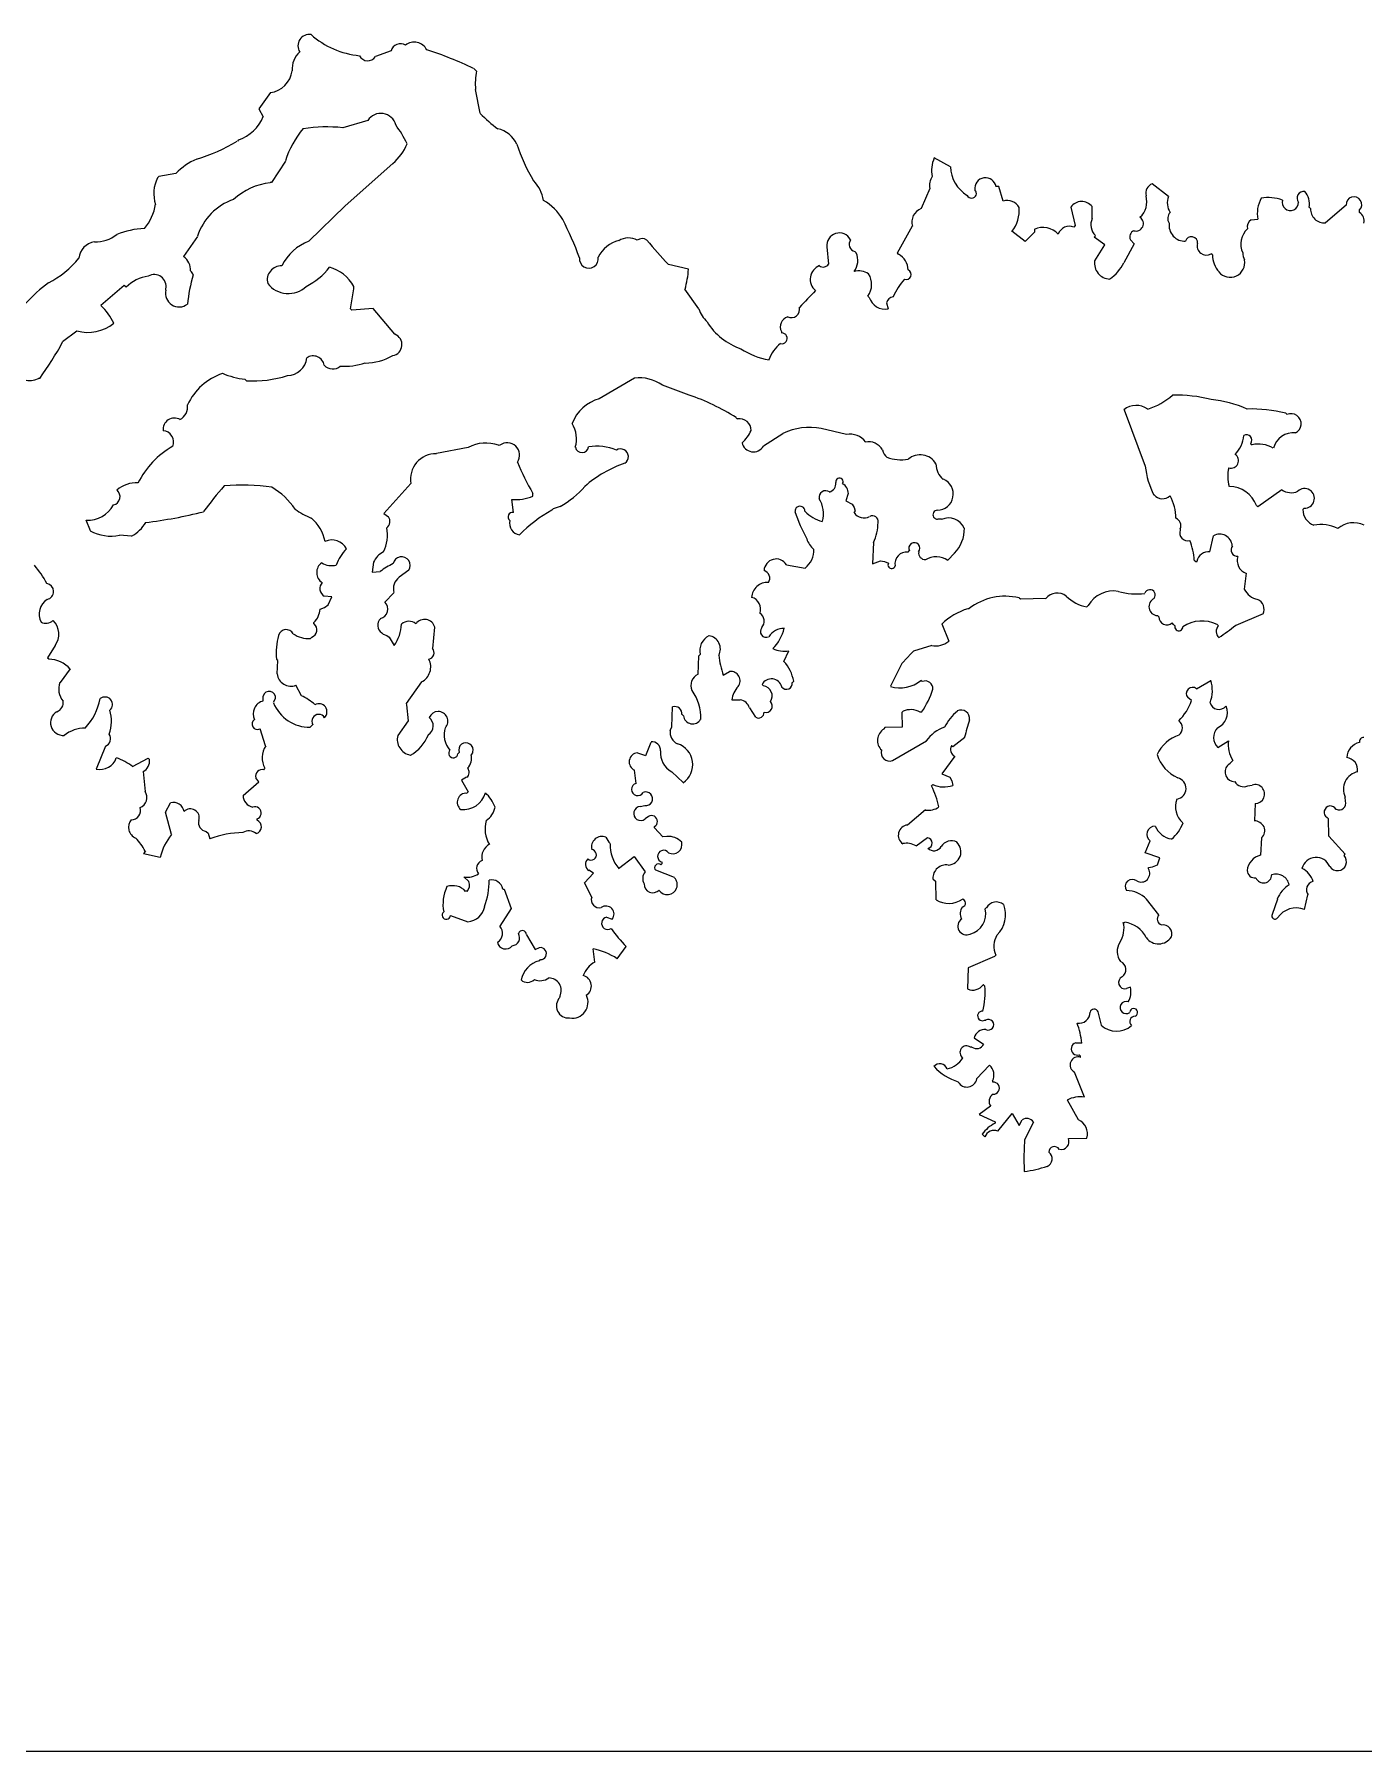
# Model space of a CAD drawing. Header units: millimetres. Extents: x -458 to 152, y -312 to 313.
# Drawn here: x -380.7 to -302.6, y -312.5 to -211.6 of the extents above; entities that cross this region are included whole.
import ezdxf

# ---------------------------------------------------------------- set-up
doc = ezdxf.new("R2010")
doc.units = ezdxf.units.MM

msp = doc.modelspace()

# ---------------------------------------------------------------- linework, layer by layer
at = {"color": 7, "linetype": 'Continuous', "lineweight": 25}
for p, q in [((-359.76, -212.59), (-360.68, -212.93)), ((-354.74, -213.78), (-354.9, -213.63)), ((-366.85, -215.04), (-367.52, -216)), ((-354.52, -216.26), (-354.79, -214.87)), ((-367.52, -216), (-367.28, -216.46)), ((-361.12, -216.68), (-362.59, -217.11)), ((-368.72, -217.82), (-368.79, -217.9)), ((-326.89, -219.4), (-327.84, -218.88)), ((-372.4, -219.79), (-373.41, -219.97)), ((-365.96, -219.07), (-366.78, -220.33)), ((-362.46, -221.69), (-359.65, -219.2)), ((-373.41, -219.97), (-373.48, -220.05)), ((-366.78, -220.33), (-366.86, -220.33)), ((-328.1, -220.68), (-328.61, -221.86)), ((-324.05, -220.57), (-324.21, -220.57)), ((-323.8, -221.42), (-324.05, -220.57)), ((-314.08, -221.15), (-315.03, -220.4)), ((-364.59, -223.77), (-362.46, -221.69)), ((-319.82, -221.78), (-319.56, -222.86)), ((-318.56, -222.44), (-318.57, -221.74)), ((-305.73, -221.86), (-305.81, -221.78)), ((-303.64, -221.65), (-304.85, -222.69)), ((-329.13, -222.89), (-330.02, -224.47)), ((-319.56, -222.86), (-319.63, -222.94)), ((-308.83, -222.49), (-309.22, -222.53)), ((-302.85, -222.09), (-302.85, -221.94)), ((-371.13, -223.49), (-371.95, -224.68)), ((-322.49, -223.79), (-323.28, -223.19)), ((-321.96, -223.24), (-322.49, -223.79)), ((-321.96, -223.08), (-321.96, -223.24)), ((-318.45, -223.53), (-318.37, -223.45)), ((-317.81, -223.98), (-318.45, -223.53)), ((-316.1, -223.93), (-316.7, -225.04)), ((-316.31, -223.69), (-316.1, -223.93)), ((-334.15, -224.11), (-334.05, -225.12)), ((-332.43, -224.45), (-332.51, -224.38)), ((-330.02, -224.47), (-329.94, -224.54)), ((-318.41, -224.93), (-317.81, -223.98)), ((-311.49, -224.58), (-311.57, -224.51)), ((-342.29, -225.42), (-343.46, -225.14)), ((-375.44, -226.37), (-376.82, -227.56)), ((-375.33, -226.48), (-375.44, -226.37)), ((-372.99, -226.65), (-372.99, -226.57)), ((-362.14, -227.75), (-361.94, -226.58)), ((-361.94, -226.5), (-361.95, -226.43)), ((-361.94, -226.58), (-361.94, -226.5)), ((-341.68, -227.74), (-342.49, -226.6)), ((-362.06, -227.83), (-362.14, -227.75)), ((-360.82, -227.72), (-362.06, -227.83)), ((-359.54, -229.24), (-360.82, -227.72)), ((-331.66, -227.08), (-331.74, -227)), ((-330.65, -227.4), (-330.55, -227.75)), ((-378.22, -229.05), (-379.06, -229.69)), ((-336.82, -229.09), (-336.82, -229.17)), ((-380.4, -231.83), (-380.48, -231.83)), ((-368.33, -231.89), (-368.25, -231.97)), ((-345.46, -231.81), (-347.53, -233.04)), ((-342.24, -232.81), (-343.81, -232.24)), ((-316.69, -233.68), (-315.44, -236.99)), ((-307.11, -233.96), (-307.19, -233.88)), ((-339.4, -234.22), (-339.48, -234.14)), ((-333, -235.13), (-334.48, -234.78)), ((-355.23, -235.89), (-357.09, -236.25)), ((-353.37, -235.76), (-353.44, -235.77)), ((-336.73, -235.08), (-337.88, -235.81)), ((-309.25, -235.65), (-309.17, -235.73)), ((-358.6, -238.01), (-360.18, -239.76)), ((-352.56, -239.71), (-352.66, -238.94)), ((-351.42, -238.67), (-351.42, -238.59)), ((-351.42, -238.75), (-351.42, -238.67)), ((-332.89, -238.59), (-333.04, -239.02)), ((-333.04, -239.02), (-332.66, -239.23)), ((-307.42, -238.37), (-308.83, -239.38)), ((-360.18, -239.76), (-359.91, -239.96)), ((-350.23, -239.49), (-350.31, -239.57)), ((-349.82, -239.35), (-350.23, -239.49)), ((-332.66, -239.23), (-332.54, -239.42)), ((-332.48, -239.63), (-332.56, -239.71)), ((-332.54, -239.42), (-332.48, -239.63)), ((-308.83, -239.38), (-308.91, -239.3)), ((-306.18, -239.54), (-306.11, -239.46)), ((-377.43, -240.78), (-377.68, -240.16)), ((-375.01, -241.1), (-375.71, -241.04)), ((-327.41, -240.11), (-327.64, -240.1)), ((-313.39, -240.67), (-313.39, -240.74)), ((-311.64, -242.02), (-311.43, -241.08)), ((-331.42, -241.47), (-331.47, -242.72)), ((-329.38, -242.04), (-329.31, -241.96)), ((-327.04, -242.52), (-326.65, -242.1)), ((-360.79, -242.63), (-360.87, -243.21)), ((-358.71, -243.1), (-359.29, -243.51)), ((-336.52, -242.78), (-335.43, -242.98)), ((-331.47, -242.72), (-331, -242.55)), ((-331, -242.55), (-330.76, -242.58)), ((-330.76, -242.58), (-330.53, -242.69)), ((-312.56, -242.51), (-312.48, -242.59)), ((-312.48, -242.59), (-312.4, -242.59)), ((-360.87, -243.21), (-360.4, -243.17)), ((-309.51, -243.28), (-309.64, -244.22)), ((-363.24, -244.67), (-363.69, -244.63)), ((-363.46, -245.14), (-363.24, -244.67)), ((-359.59, -244.42), (-360.12, -244.97)), ((-322.77, -244.81), (-322.85, -244.74)), ((-321.29, -244.77), (-322.77, -244.81)), ((-363.92, -245.39), (-363.67, -245.3)), ((-363.67, -245.3), (-363.46, -245.14)), ((-325.79, -245.36), (-325.87, -245.36)), ((-318.79, -245.17), (-318.87, -245.25)), ((-314.65, -245.84), (-314.73, -245.76)), ((-308.51, -245.67), (-310.12, -246.34)), ((-364.5, -247.12), (-364.42, -247.04)), ((-364.29, -246.26), (-364.29, -246.18)), ((-360.3, -246.77), (-360.22, -246.85)), ((-360.22, -246.85), (-360, -246.94)), ((-360, -246.94), (-359.87, -247.03)), ((-359.87, -247.03), (-359.58, -247.53)), ((-357.2, -246.45), (-357.32, -247.7)), ((-327.4, -246.26), (-326.98, -247.26)), ((-313.78, -246.28), (-313.86, -246.2)), ((-313.7, -246.36), (-313.78, -246.28)), ((-311.13, -246.36), (-311.21, -246.29)), ((-379.5, -247.53), (-379.95, -248.24)), ((-341.72, -249.22), (-341.67, -248.13)), ((-341.67, -248.13), (-341.59, -248.05)), ((-336.68, -248.46), (-336.38, -247.83)), ((-329.24, -248.04), (-329.41, -248.22)), ((-329.07, -247.86), (-329.24, -248.04)), ((-327.99, -247.52), (-329.07, -247.86)), ((-379.95, -248.24), (-379.87, -248.31)), ((-378.61, -248.9), (-379.21, -249.7)), ((-366.41, -248.41), (-366.49, -248.34)), ((-366.46, -249.19), (-366.41, -248.41)), ((-340.24, -249.26), (-339.87, -249.05)), ((-329.75, -248.58), (-330.41, -249.92)), ((-329.41, -248.22), (-329.75, -248.58)), ((-365.03, -250.48), (-365.35, -249.86)), ((-357.97, -249.66), (-358.87, -250.93)), ((-337.88, -249.89), (-337.96, -249.82)), ((-336.18, -249.69), (-336.1, -249.61)), ((-328.63, -249.56), (-328.55, -249.64)), ((-312.43, -250.06), (-311.59, -249.57)), ((-367.28, -250.77), (-367.28, -250.5)), ((-366.56, -250.66), (-366.68, -250.88)), ((-358.87, -250.93), (-358.86, -251.01)), ((-358.86, -251.01), (-358.76, -251.94)), ((-343.27, -252.3), (-343.22, -251.13)), ((-339.73, -250.72), (-339.24, -250.71)), ((-312.73, -250.76), (-312.95, -250.58)), ((-364.43, -252.25), (-364.36, -252.17)), ((-358.76, -251.94), (-359.36, -252.81)), ((-342.66, -251.58), (-342.58, -251.66)), ((-338.7, -251.19), (-338.34, -251.74)), ((-329.67, -251.38), (-329.75, -251.46)), ((-329.75, -251.46), (-329.73, -252.32)), ((-328.58, -251.43), (-328.66, -251.43)), ((-367.13, -253.41), (-367.46, -252.41)), ((-364.51, -252.33), (-364.43, -252.25)), ((-343.35, -252.51), (-343.27, -252.3)), ((-330.74, -252.34), (-330.81, -252.42)), ((-329.73, -252.32), (-330.74, -252.34)), ((-330.29, -254.28), (-328.3, -253.13)), ((-326.05, -252.92), (-326.74, -253.48)), ((-311.17, -253.52), (-310.56, -253.12)), ((-376.54, -253.44), (-377.08, -254.78)), ((-374.95, -254.64), (-374.03, -254.15)), ((-374.03, -254.15), (-373.95, -254.22)), ((-355.83, -253.88), (-355.75, -253.8)), ((-354.95, -253.78), (-355.05, -253.94)), ((-345.28, -253.82), (-344.8, -253.98)), ((-326.64, -254.02), (-327.39, -255.06)), ((-326.74, -253.48), (-326.82, -253.41)), ((-374.32, -254.93), (-374.21, -256.1)), ((-367.24, -254.82), (-367.17, -254.74)), ((-345.35, -255.62), (-345.45, -254.85)), ((-343.27, -254.94), (-342.6, -255.58)), ((-327.39, -255.06), (-326.93, -255.26)), ((-368.45, -256.33), (-367.53, -255.53)), ((-367.53, -255.53), (-367.7, -255.3)), ((-355.32, -255.26), (-355.63, -255.44)), ((-355.63, -255.44), (-355.22, -256.12)), ((-355.22, -256.12), (-355.3, -256.2)), ((-327.92, -255.69), (-328, -255.77)), ((-326.93, -255.26), (-326.8, -255.48)), ((-326.8, -255.48), (-326.75, -255.74)), ((-309.43, -255.77), (-309.17, -255.73)), ((-373.01, -257.31), (-372.71, -256.76)), ((-345.12, -256.98), (-344.85, -256.93)), ((-328.35, -257.18), (-329.41, -258.07)), ((-308.98, -256.81), (-309.03, -257.82)), ((-303.68, -256.67), (-303.7, -256.43)), ((-372.66, -258.62), (-373.01, -257.31)), ((-367.63, -257.79), (-367.63, -257.71)), ((-344.63, -257.57), (-344.83, -257.71)), ((-344.27, -258.24), (-344.27, -258.16)), ((-343.79, -258.77), (-344.27, -258.24)), ((-304.68, -257.7), (-304.76, -257.63)), ((-304.65, -258.72), (-304.68, -257.7)), ((-370.63, -258.45), (-370.5, -258.55)), ((-370.5, -258.55), (-370.4, -258.87)), ((-343.55, -258.75), (-343.79, -258.77)), ((-328.91, -259.3), (-328.23, -258.81)), ((-315.44, -259.71), (-315.15, -259)), ((-308.62, -258.82), (-308.67, -259.84)), ((-303.69, -259.78), (-304.65, -258.72)), ((-374.19, -259.6), (-374.3, -259.74)), ((-374.3, -259.74), (-373.33, -259.96)), ((-346.39, -260.63), (-345.47, -259.91)), ((-345.47, -259.91), (-344.82, -260.82)), ((-343.83, -260.33), (-343.83, -260.25)), ((-314.58, -260), (-315.44, -259.71)), ((-314.73, -260.4), (-314.58, -260)), ((-303.76, -259.86), (-303.69, -259.78)), ((-355.48, -261.11), (-355.19, -261.39)), ((-348.39, -261.46), (-347.86, -260.9)), ((-347.86, -260.9), (-348.13, -260.73)), ((-343.1, -261.16), (-344.2, -260.73)), ((-343.9, -260.41), (-343.83, -260.33)), ((-327.93, -261.22), (-327.77, -261.37)), ((-315.26, -260.56), (-315.02, -260.52)), ((-315.26, -260.64), (-315.26, -260.56)), ((-315.02, -260.52), (-314.73, -260.4)), ((-355.3, -261.96), (-355.38, -261.96)), ((-353.2, -261.83), (-353.12, -261.83)), ((-353.12, -261.83), (-352.7, -262.98)), ((-347.97, -262.31), (-348.39, -261.46)), ((-327.77, -261.37), (-327.74, -262.46)), ((-306.09, -263.03), (-305.88, -262.17)), ((-352.7, -262.98), (-353.37, -264.01)), ((-324.84, -263), (-324.77, -262.92)), ((-314.64, -263.35), (-315.37, -262.43)), ((-307.68, -262.43), (-307.98, -263.32)), ((-356.27, -263.39), (-355.25, -263.75)), ((-347.1, -263.49), (-346.77, -263.6)), ((-316.73, -263.79), (-316.65, -263.79)), ((-351.8, -264.51), (-351.29, -265.38)), ((-351.29, -265.38), (-351.04, -265.27)), ((-346.47, -265.92), (-345.95, -265.21)), ((-350.99, -265.97), (-351.06, -266.05)), ((-347.79, -266.12), (-347.89, -265.34)), ((-324.3, -265.79), (-325.84, -266.45)), ((-324.22, -265.71), (-324.3, -265.79)), ((-325.84, -266.45), (-325.88, -267.7)), ((-349.84, -268.12), (-349.84, -268.19)), ((-324.96, -267.44), (-324.88, -267.51)), ((-316.31, -267.59), (-316.55, -267.68)), ((-318.22, -269.05), (-318.04, -269.82)), ((-324.9, -269.54), (-324.82, -269.54)), ((-325.63, -271.12), (-325.71, -271.12)), ((-325.49, -270.57), (-324.94, -270.94)), ((-319.53, -270.87), (-319.17, -270.87)), ((-325.35, -272.97), (-324.59, -272.18)), ((-319.24, -271.64), (-319.32, -271.57)), ((-319.24, -271.72), (-319.24, -271.64)), ((-324.41, -273.1), (-324.41, -273.18)), ((-319.02, -274.05), (-319.6, -272.58)), ((-319.37, -275.38), (-320.02, -274.23)), ((-324.53, -274.59), (-325.21, -275.07)), ((-325.21, -275.07), (-324.27, -275.51)), ((-324.1, -276.05), (-323.27, -275.02)), ((-323.27, -275.02), (-322.86, -275.71)), ((-322.86, -275.71), (-322.68, -275.39)), ((-325.03, -276.23), (-324.95, -276.31)), ((-324.95, -276.31), (-324.87, -276.39)), ((-324.27, -275.51), (-324.27, -275.59)), ((-322.01, -275.53), (-322.53, -276.56)), ((-322.53, -276.56), (-322.58, -277.57)), ((-319.96, -276.49), (-318.87, -276.46)), ((-322.58, -277.57), (-322.56, -278.42)), ((-158.25, -312.5), (-452.75, -312.5))]:
    msp.add_line(p, q, dxfattribs=at)
for centre, radius, start, end in [((-364.56, -212.3), 0.673, 80.829, 212.9022), ((-361.14, -207.93), 4.97, 228.1136, 264.4525), ((-364.28, -213.63), 1.29, 130.9591, 185.7653), ((-359.21, -212.73), 0.559, 57.0866, 166.0047), ((-358.4, -212.91), 0.826, 26.6126, 128.4325), ((-364.18, -232.99), 21.47, 64.4077, 72.3181), ((-367.06, -213.55), 1.51, 277.8806, 351.7705), ((-361.13, -212.64), 0.539, 206.5358, 327.0568), ((-350.95, -214.49), 3.86, 169.3477, 185.606), ((-369.47, -215.57), 2.37, 288.6257, 338.1368), ((-360.36, -217.17), 0.907, 14.3522, 147.2013), ((-348.12, -209.99), 8.97, 224.4492, 233.2531), ((-360.68, -220.72), 5.54, 140.0487, 162.5588), ((-363.52, -225.85), 8.79, 83.9331, 99.1888), ((-364.51, -220.71), 6.28, 25.0901, 36.8892), ((-353.88, -218.79), 1.67, 25.5485, 76.371), ((-374.36, -208.59), 10.84, 287.0344, 300.8864), ((-361.57, -216.94), 2.97, 310.1543, 337.9765), ((-343, -215.05), 9.85, 197.8484, 211.6692), ((-326.26, -219.62), 1.74, 154.9962, 191.8642), ((-369.85, -222.23), 3.53, 112.1485, 136.2178), ((-324.81, -219.32), 2.08, 182.2182, 238.1258), ((-371.65, -220.97), 2.05, 153.4436, 198.2595), ((-366.41, -224.14), 3.83, 96.7518, 132.7665), ((-353.09, -221.8), 2.33, 10.5242, 42.6346), ((-327.32, -220.46), 0.802, 142.4751, 195.5956), ((-325.65, -220.96), 0.284, 205.7976, 44.7072), ((-324.83, -220.67), 0.627, 8.9741, 188.3952), ((-314.84, -220.95), 0.58, 108.8347, 196.1736), ((-306.13, -221.25), 0.395, 81.3563, 217.7539), ((-306.87, -221.58), 1.08, 349.0229, 42.1689), ((-376.53, -221.1), 2.98, 319.7417, 350.2481), ((-367.92, -224.52), 3.38, 108.8885, 162.1488), ((-352.42, -224.15), 3.21, 30.9942, 59.6656), ((-328.32, -222.65), 0.841, 110.1859, 196.3386), ((-323.54, -222.17), 0.79, 29.1348, 108.7511), ((-324.76, -221.98), 1.91, 320.4199, 5.8324), ((-319.18, -222.2), 0.762, 36.7841, 146.3385), ((-316.58, -221.46), 1.23, 312.206, 16.215), ((-313.15, -221.52), 1, 158.4365, 214.2182), ((-307.06, -222.13), 1.8, 150.3817, 191.4978), ((-308.25, -223.8), 2.59, 70.4031, 98.4696), ((-306.92, -221.49), 0.478, 163.9707, 0.2249), ((-304.93, -221.89), 0.803, 177.6664, 275.4545), ((-303.18, -221.62), 0.458, 315.8578, 183.6622), ((-368.44, -232.05), 21.06, 20.306, 26.9881), ((-319.89, -223.61), 0.715, 69.1751, 159.1851), ((-317.74, -222.81), 0.899, 155.6144, 224.9994), ((-315.99, -222.74), 0.438, 252.2485, 57.7341), ((-313.64, -222.43), 0.482, 133.8463, 215.0158), ((-313.12, -222.85), 0.924, 171.2362, 273.0937), ((-308.98, -222.93), 0.468, 120.3294, 194.8376), ((-303.13, -222.57), 0.554, 345.2427, 58.9845), ((-377.01, -224.89), 1.1, 99.6979, 173.4303), ((-377.11, -221.82), 1.99, 267.7191, 308.1809), ((-374.01, -228.03), 5.01, 92.7992, 111.8893), ((-363.45, -226.63), 3.08, 111.7061, 152.6184), ((-345.94, -225.54), 1.85, 103.5832, 153.2804), ((-345.81, -224.61), 1.03, 59.6683, 123.4509), ((-345, -224.1), 0.481, 54.9556, 127.2035), ((-328.49, -210.75), 20.77, 218.5888, 223.8708), ((-333.42, -224.03), 0.739, 27.6388, 186.5317), ((-332.4, -223.95), 0.443, 143.6937, 256.2992), ((-321.45, -224.21), 1.24, 43.6411, 114.424), ((-315.94, -223.52), 0.412, 116.5644, 204.5496), ((-312.73, -223.87), 0.36, 353.447, 164.6158), ((-311.86, -224.06), 0.532, 163.4504, 302.3489), ((-308.66, -223.93), 1.17, 131.3205, 206.7484), ((-382.69, -220.94), 5.98, 297.917, 320.1616), ((-372.5, -225.47), 0.963, 356.8087, 55.2035), ((-348.14, -224.81), 0.55, 173.4317, 9.6888), ((-333.39, -224.9), 1.06, 322.204, 24.6569), ((-330.48, -225.51), 1.11, 2.7608, 60.8707), ((-317.5, -225.07), 0.926, 171.3004, 268.1378), ((-310.01, -224.58), 1.48, 180.0656, 222.153), ((-310.45, -225.04), 0.854, 219.059, 11.306), ((-308.86, -224.47), 0.852, 178.954, 207.6868), ((-373.76, -227.98), 2.17, 97.1126, 136.4105), ((-373.68, -226.43), 0.699, 348.1403, 119.8426), ((-361.62, -228.59), 10.17, 163.8058, 173.7087), ((-371.81, -225.88), 0.444, 16.8509, 53.6506), ((-366.21, -226.04), 0.824, 87.8157, 194.8323), ((-366.32, -223.12), 3.66, 295.4017, 323.4714), ((-363.96, -227.51), 2.28, 28.2408, 75.272), ((-348.08, -225.03), 5.81, 344.3714, 356.1314), ((-334.27, -226.01), 0.86, 111.6382, 230.276), ((-334.36, -224.92), 0.372, 231.9516, 327.4285), ((-332.29, -226.69), 1.17, 59.4596, 103.0507), ((-332.73, -226.31), 1.21, 325.1032, 31.2872), ((-329.5, -225.73), 0.297, 252.7534, 63.9707), ((-318.94, -223.93), 2.5, 304.3951, 333.7055), ((-375.38, -232.54), 7.76, 125.5163, 138.748), ((-372.21, -226.83), 0.804, 167.0365, 307.0698), ((-365.8, -225.33), 1.52, 217.4744, 313.8339), ((-302.56, -258.65), 45.42, 135.2538, 136.9753), ((-327.02, -228.42), 3.52, 136.8007, 156.9335), ((-379.27, -230.19), 3.6, 26.3029, 47.0051), ((-340.17, -227.32), 1.56, 195.6624, 229.385), ((-336.24, -227.78), 0.489, 244.251, 14.6232), ((-330.73, -226.79), 0.972, 197.0712, 280.5796), ((-330.22, -227.47), 0.431, 94.9531, 170.1229), ((-377.57, -226.72), 2.41, 254.398, 308.9736), ((-338.03, -226.57), 3.71, 211.5117, 251.5482), ((-336.29, -228.8), 0.602, 105.7666, 208.4609), ((-395.26, -221.01), 18.38, 323.9339, 331.8083), ((-359.77, -229.85), 0.652, 280.3778, 68.495), ((-335.47, -231.5), 2.22, 129.4336, 159.9443), ((-336.8, -229.48), 0.316, 256.7458, 92.1307), ((-365.89, -230.48), 1.19, 271.8751, 353.0746), ((-364.34, -231.17), 0.66, 9.2597, 124.3123), ((-362.51, -227.31), 3.81, 266.3391, 288.8026), ((-361.32, -227.52), 3.41, 270.684, 299.2212), ((-336.82, -226.5), 4.31, 236.4537, 260.2708), ((-381, -230.84), 1.12, 210.4463, 297.6252), ((-368.55, -234.85), 3.49, 108.7209, 155.254), ((-367.75, -226.99), 4.93, 247.1382, 263.2034), ((-367.85, -225.41), 6.57, 266.4641, 287.7106), ((-363.19, -230.62), 0.662, 221.792, 311.8007), ((-345.18, -234.13), 2.33, 54.2473, 96.9815), ((-346.68, -245.58), 13.52, 57.8411, 70.847), ((-316.51, -229.77), 4.05, 287.4297, 311.2113), ((-313.56, -240.72), 7.9, 75.4244, 91.9896), ((-372.55, -233.51), 0.838, 297.4088, 8.4985), ((-346.88, -235.35), 2.41, 105.5972, 158.7286), ((-315.97, -234.59), 1.17, 54.6862, 128.4349), ((-312.31, -240.08), 7.05, 66.1155, 83.9982), ((-309.18, -241.53), 7.9, 75.4241, 91.9892), ((-306.87, -234.5), 0.592, 294.6367, 114.8795), ((-372.49, -234.83), 0.664, 59.8053, 186.5272), ((-373.2, -235.57), 0.664, 337.3525, 86.2802), ((-350.54, -235.39), 1.68, 343.1242, 32.6793), ((-339.28, -234.88), 0.675, 358.7206, 100.4226), ((-340.3, -234.2), 1.83, 309.654, 337.712), ((-335.18, -238.19), 3.48, 78.4465, 116.4866), ((-306.75, -236.23), 1.2, 83.651, 165.2831), ((-370.05, -240.27), 5.12, 119.6873, 153.4336), ((-354.2, -237.8), 2.17, 69.7082, 118.3928), ((-352.93, -236.34), 0.725, 326.0888, 127.0341), ((-348.54, -235.79), 0.397, 192.8783, 350.242), ((-347.68, -238.96), 3.14, 68.179, 98.6842), ((-346.27, -236.43), 0.454, 302.5223, 122.5281), ((-338.47, -235.47), 0.678, 191.9849, 329.899), ((-332.78, -236.21), 1.1, 35.6744, 101.0489), ((-331.71, -236.49), 0.939, 28.7447, 101.4902), ((-330.15, -235.89), 0.745, 191.3556, 230.786), ((-311.46, -235.02), 1.82, 315.4112, 354.5832), ((-309.49, -235.46), 0.31, 322.6734, 120.0551), ((-308.81, -237.49), 1.8, 60.3838, 101.5005), ((-357.13, -237.75), 1.49, 88.4409, 190.1331), ((-338.52, -231.1), 14.92, 202.2388, 210.1306), ((-343.59, -243.7), 7.31, 109.4209, 130.8953), ((-329.75, -233.91), 2.7, 251.0038, 277.8693), ((-328.67, -237.4), 1.08, 30.5287, 131.026), ((-326.62, -236.88), 1.12, 178.9267, 231.9859), ((-310.43, -236.4), 5.05, 186.6922, 206.9413), ((-310.4, -236.67), 0.438, 252.2431, 57.739), ((-374.76, -239.61), 1.64, 85.511, 132.3231), ((-334.15, -238), 0.531, 286.9277, 5.1204), ((-333.41, -237.9), 0.215, 327.4096, 193.0922), ((-333.56, -238.6), 0.671, 0.3812, 59.9467), ((-327.67, -238.63), 0.947, 270.6995, 67.2099), ((-308.65, -237.58), 1.95, 165.304, 197.8173), ((-376.18, -238.78), 0.496, 282.8736, 49.7392), ((-355.75, -250.39), 18.46, 138.4612, 144.4613), ((-368.49, -249.93), 11.83, 81.5722, 95.1902), ((-368.77, -241.71), 4.02, 33.0956, 60.0259), ((-352.42, -236.36), 2.59, 264.6474, 292.726), ((-352.17, -234.97), 4.97, 298.2, 319.7696), ((-334.22, -238.82), 0.389, 54.6958, 191.1365), ((-335.99, -239.77), 1.64, 343.8501, 32.0996), ((-314.43, -238.24), 0.662, 221.7912, 311.8013), ((-316.41, -240.08), 2.77, 0.5862, 29.0185), ((-310.49, -239.85), 1.67, 19.1558, 90.2284), ((-306.87, -237.6), 0.948, 234.6828, 294.1657), ((-306.08, -238.88), 0.577, 267.117, 133.8598), ((-377.6, -238.41), 1.76, 267.5389, 330.8734), ((-377.91, -210.95), 29.59, 277.2427, 283.9572), ((-362.85, -235.99), 4.35, 234.1767, 248.4349), ((-366, -241.88), 2.41, 11.1733, 50.0568), ((-360.35, -240.23), 0.519, 311.6865, 31.4692), ((-352.62, -239.97), 0.267, 77.5115, 232.4814), ((-346.22, -246.91), 8.4, 119.1172, 135.5129), ((-335.73, -239.64), 0.293, 2.2492, 182.6882), ((-326.36, -236.43), 10.19, 198.4738, 208.3), ((-333.93, -238.21), 2.08, 223.3538, 256.5556), ((-331.97, -239.33), 0.701, 213.1626, 298.3373), ((-331.47, -240.24), 0.337, 350.1688, 119.4988), ((-327.66, -239.84), 0.261, 90.3392, 273.0996), ((-327, -241.04), 1.01, 24.1858, 114.1732), ((-313.82, -240.48), 0.47, 337.1184, 67.1171), ((-305.19, -239.52), 0.997, 181.0048, 249.5005), ((-376.21, -238.55), 2.55, 241.2768, 281.234), ((-375.94, -239.29), 2.03, 297.3257, 330.3411), ((-362.21, -241.02), 2.24, 333.6577, 10.5379), ((-352.12, -240.35), 0.68, 165.848, 262.216), ((-333.95, -240.25), 2.81, 334.2027, 359.0538), ((-328.15, -240.66), 2.08, 316.1765, 0.9062), ((-312.95, -240.9), 0.468, 160.6331, 284.8566), ((-311.07, -241.72), 0.74, 3.8264, 119.809), ((-305.13, -242.66), 2.24, 63.6588, 100.5345), ((-303.2, -241.74), 1.43, 64.1569, 130.3883), ((-363.23, -242.26), 0.94, 26.0074, 116.0032), ((-360.66, -243.59), 2.45, 134.6316, 161.1107), ((-359.74, -243.06), 1.13, 113.7318, 157.9702), ((-336.31, -241.89), 1.4, 309.2238, 0.7714), ((-333.91, -240.74), 1.52, 200.244, 228.6319), ((-329.47, -242.72), 0.684, 83.0649, 190.0571), ((-329.01, -241.81), 0.328, 320.3203, 206.5389), ((-328.36, -242.08), 0.4, 171.9583, 270.7667), ((-316.43, -242.79), 3.88, 4.0544, 21.6868), ((-311.72, -242.71), 0.695, 83.4604, 169.6475), ((-310.02, -241.9), 0.383, 142.737, 273.5138), ((-385.63, -246.94), 6.42, 28.5071, 40.0854), ((-363.43, -243.24), 0.701, 125.2487, 237.868), ((-363.24, -241.66), 1.17, 239.4523, 283.0541), ((-354.5, -252), 10.62, 118.9231, 123.7562), ((-359.14, -242.82), 0.512, 327.1397, 166.9867), ((-337.13, -243.15), 0.71, 31.6884, 177.9177), ((-330.35, -242.79), 0.211, 152.6366, 346.8753), ((-327.73, -243.54), 1.23, 55.7201, 120.6714), ((-309.25, -242.54), 0.788, 161.3388, 251.3302), ((-380.06, -244.35), 0.473, 281.0233, 82.099), ((-363.42, -244.18), 0.521, 137.4618, 239.5565), ((-358.78, -244.18), 0.841, 127.4168, 196.3312), ((-337.64, -244.75), 0.937, 86.7899, 176.8036), ((-337.97, -243.57), 0.464, 327.3039, 72.689), ((-379.43, -245.67), 1.01, 121.961, 208.3788), ((-360.54, -245.38), 0.585, 285.5848, 44.271), ((-338.78, -245.4), 0.738, 343.1229, 73.1304), ((-323.68, -248.08), 3.45, 76.1491, 127.8456), ((-320.61, -245.32), 0.878, 53.0403, 141.3967), ((-318.43, -242.93), 2.37, 225.6484, 259.2285), ((-317.31, -246.04), 1.72, 80.537, 149.5822), ((-315.96, -240.5), 3.99, 254.5374, 277.1627), ((-315.17, -244.56), 0.317, 322.8462, 160.7811), ((-314.7, -245.24), 0.526, 113.5518, 267.0653), ((-308.58, -243.66), 1.19, 208.2561, 257.5441), ((-309.1, -245.41), 0.644, 336.5337, 66.5528), ((-380.04, -245.62), 0.601, 242.057, 313.7405), ((-380.42, -246.86), 1.14, 323.91, 45.2401), ((-365.29, -245.23), 1.38, 316.5679, 353.4223), ((-360.03, -246.33), 0.517, 132.2799, 238.4595), ((-358.71, -246.76), 0.662, 51.322, 131.8025), ((-357.79, -246.6), 0.612, 13.9126, 145.0219), ((-338.41, -246.09), 0.575, 318.3914, 55.1203), ((-324.72, -249.08), 3.89, 107.1822, 133.5625), ((-314.17, -245.84), 0.477, 179.2292, 310.7642), ((-312.11, -248.1), 2.02, 63.7776, 123.7508), ((-362.88, -247.93), 3.63, 164.0279, 186.4101), ((-365.92, -247.05), 0.463, 28.556, 164.9573), ((-364.58, -245.45), 1.67, 236.0209, 272.896), ((-364.57, -246.61), 0.456, 289.783, 50.711), ((-361.39, -246.2), 2.24, 323.7835, 358.2244), ((-340.63, -247.83), 0.992, 117.123, 192.8684), ((-341.2, -247.73), 0.791, 332.1147, 81.0429), ((-337.72, -246.7), 0.341, 138.4034, 295.7858), ((-336.69, -247.55), 1.03, 87.7731, 148.4768), ((-339.06, -245.94), 2.47, 314.6381, 346.5529), ((-313.47, -246.42), 0.239, 163.9889, 0.2129), ((-310.81, -246.7), 0.468, 133.1824, 229.9371), ((-321.9, -231.32), 19.08, 304.4088, 308.1021), ((-357.62, -247.95), 0.388, 281.9582, 40.0508), ((-334.77, -247.4), 5.78, 186.9591, 198.7826), ((-336.66, -246.36), 1.5, 243.6654, 280.5308), ((-327.75, -246.39), 1.16, 257.9896, 311.1174), ((-379.94, -250.11), 1.79, 42.1607, 87.832), ((-358.42, -248.78), 0.992, 297.1211, 27.1232), ((-339.8, -249.6), 0.553, 322.2654, 97.2727), ((-338.39, -250.04), 2.33, 10.5248, 42.6332), ((-378.23, -250.09), 1.06, 158.36, 221.0218), ((-365.64, -249.09), 0.825, 187.1721, 290.4782), ((-341.43, -249.87), 0.715, 113.9389, 203.9382), ((-344.25, -251.75), 2.69, 357.5603, 36.074), ((-338.36, -250.88), 1.38, 136.5703, 173.4256), ((-337.41, -250.11), 0.627, 14.5685, 151.8296), ((-337.96, -250.48), 0.594, 325.8505, 82.5079), ((-336.53, -249.74), 0.352, 217.9017, 7.9007), ((-329.86, -248.06), 1.95, 253.6145, 309.2387), ((-333, -248.41), 5.35, 325.6207, 341.7067), ((-328.37, -250.06), 0.455, 355.961, 113.4197), ((-312.66, -250.35), 0.37, 51.7311, 219.431), ((-313.47, -250.17), 1.97, 338.5358, 17.8541), ((-379.58, -250.88), 0.56, 288.5991, 10.5114), ((-380.29, -249.98), 3.5, 316.7795, 349.1228), ((-376.57, -250.99), 0.443, 309.7995, 129.0711), ((-367.06, -251.55), 0.804, 105.7732, 204.2219), ((-366.92, -250.58), 0.369, 347.7139, 167.324), ((-364.53, -250.02), 2.31, 201.9588, 270.5564), ((-366.57, -253.67), 3.55, 48.8777, 64.262), ((-364, -251.42), 0.478, 313.4639, 119.6425), ((-343.09, -251.54), 0.428, 354.0705, 107.8435), ((-339.38, -251.42), 0.725, 18.8075, 78.178), ((-337.74, -251.08), 0.38, 254.811, 44.3048), ((-315.51, -249.84), 2.93, 314.0376, 341.6998), ((-311.11, -250.73), 0.55, 196.5831, 318.4643), ((-311.58, -251.47), 0.961, 292.935, 22.9285), ((-379.03, -252.06), 0.743, 119.1799, 274.991), ((-378.36, -251.97), 2.17, 339.5144, 17.248), ((-367.62, -252.14), 0.314, 123.1673, 299.449), ((-364.01, -251.97), 0.4, 30.6146, 210.6202), ((-357.88, -252.24), 0.605, 300.2724, 54.0459), ((-356.99, -251.97), 0.569, 317.8161, 157.7424), ((-342.04, -251.58), 0.549, 187.7617, 329.3708), ((-338.17, -251.45), 0.332, 240.6333, 0.5209), ((-329.22, -252.42), 1.13, 60.593, 113.7282), ((-324.47, -253.73), 3.1, 130.4436, 153.0681), ((-326.26, -251.81), 0.496, 350.2419, 117.1314), ((-314.21, -255.66), 12.16, 161.9654, 166.9536), ((-313.79, -252.37), 0.529, 308.2989, 52.909), ((-377.75, -254.34), 1.96, 89.4787, 128.349), ((-376.7, -253), 0.464, 290.4264, 35.8265), ((-358.46, -253.04), 0.933, 165.7309, 259.3162), ((-359.79, -251.87), 2.4, 299.0968, 337.9746), ((-355.27, -252.77), 1.37, 162.2769, 220.9694), ((-355.26, -249.47), 11.4, 336.6424, 340.9446), ((-344.43, -253.69), 0.507, 357.1606, 95.9578), ((-342.59, -252.61), 0.773, 172.6055, 243.8213), ((-330.39, -253.1), 0.79, 121.877, 226.9924), ((-326.56, -254.33), 2.12, 108.662, 145.5328), ((-312.77, -254.85), 2.18, 108.6042, 155.0053), ((-310.58, -252.92), 0.844, 137.8012, 225.3187), ((-308.88, -253.34), 1.69, 172.315, 213.4283), ((-302.62, -253.16), 0.239, 86.7423, 194.0979), ((-376.85, -253.81), 0.996, 256.4424, 341.9267), ((-377.5, -258.17), 4.36, 54.1785, 68.4304), ((-366.11, -254.11), 1.23, 145.724, 210.6619), ((-356.1, -253.85), 0.275, 136.5553, 353.4391), ((-355.36, -253.66), 0.423, 343.9477, 199.5905), ((-355.85, -254.15), 0.822, 315.2676, 14.4565), ((-345.23, -254.36), 0.538, 95.3814, 245.8405), ((-342.69, -253.84), 1.24, 174.0671, 242.1848), ((-343.31, -254.52), 1.28, 303.935, 72.4561), ((-330.47, -253.82), 0.49, 162.5636, 290.5554), ((-326.46, -253.64), 0.426, 146.731, 244.4636), ((-312.66, -253.31), 2.17, 196.5898, 246.1453), ((-302.65, -254.16), 0.959, 102.228, 176.3415), ((-303.71, -254.84), 0.748, 352.5797, 82.5925), ((-374.67, -254.3), 0.722, 298.8198, 6.1931), ((-367.34, -255.18), 0.376, 74.2422, 198.5637), ((-355.53, -254.97), 0.365, 306.5008, 41.7311), ((-310.18, -254.95), 0.574, 139.4001, 269.6125), ((-312.04, -252.7), 2.35, 307.2729, 317.9024), ((-302.73, -255.98), 1.07, 102.4655, 205.1426), ((-374.76, -256.45), 0.649, 293.8591, 32.3927), ((-355.35, -256.73), 0.525, 84.6467, 233.2335), ((-355.5, -255.83), 1.33, 262.8013, 344.8722), ((-355.89, -257.92), 2.42, 21.9354, 46.1302), ((-345.27, -255.98), 0.364, 103.8978, 330.2929), ((-344.8, -256.53), 0.405, 262.017, 112.5248), ((-333.18, -258.24), 5.74, 12.3907, 25.4375), ((-327.28, -254.28), 1.55, 245.5874, 289.9058), ((-313.68, -255.92), 0.636, 279.2904, 76.679), ((-309.66, -255.22), 0.599, 209.9726, 293.3792), ((-308.99, -256.25), 0.557, 270.8748, 108.5091), ((-375.02, -257.21), 0.548, 269.7169, 17.6631), ((-372.56, -257.39), 0.651, 9.733, 103.4068), ((-371.55, -257.64), 0.521, 342.517, 135.6554), ((-367.77, -256.34), 0.681, 178.8343, 260.0371), ((-367.76, -257.36), 0.369, 289.7268, 110.2644), ((-354.83, -256.8), 1.2, 303.3623, 349.7741), ((-345.09, -257.39), 0.411, 93.8179, 308.8618), ((-328.18, -256.13), 1.07, 261.0719, 304.6632), ((-312.43, -257), 1.24, 158.6968, 229.4831), ((-304.56, -257.32), 0.372, 26.9091, 237.4104), ((-304.05, -256.79), 0.394, 244.1489, 18.3862), ((-374.5, -258.2), 0.687, 139.5526, 247.7541), ((-370.56, -257.94), 0.511, 163.6596, 261.8125), ((-367.79, -258.17), 0.412, 284.2837, 67.4152), ((-352.56, -258.3), 1.68, 163.1277, 212.6764), ((-344.45, -257.86), 0.344, 300.2908, 122.4691), ((-329.35, -258.67), 0.603, 95.6575, 235.5713), ((-314.87, -258.62), 0.478, 89.3214, 233.8312), ((-313.72, -257.68), 1.22, 202.0082, 261.5024), ((-315.31, -257.18), 2.22, 309.4317, 339.9474), ((-309.07, -258.53), 0.71, 30.7138, 87.2676), ((-308.98, -258.39), 0.567, 309.8166, 22.5996), ((-377.3, -261.31), 3.54, 28.8521, 44.2539), ((-370.12, -260.72), 3.29, 140.5318, 166.797), ((-368.36, -264.39), 5.88, 91.0123, 110.2934), ((-368.12, -259.13), 0.716, 52.7417, 118.9583), ((-353.56, -259.97), 0.87, 118.1306, 191.865), ((-347.36, -259.36), 0.624, 68.5315, 193.169), ((-345.49, -258), 1.82, 205.3727, 219.6756), ((-344.65, -259.21), 2.24, 178.8613, 219.3107), ((-343.45, -259.77), 1.03, 41.8032, 95.5897), ((-343.2, -259.22), 0.536, 242.0994, 14.9146), ((-329.47, -260.21), 1.07, 58.4541, 102.0478), ((-328.29, -259.13), 0.321, 285.5913, 77.5317), ((-326.83, -259.7), 0.704, 62.4524, 148.7404), ((-327.05, -259.64), 0.779, 272.5667, 45.7957), ((-354.24, -260.62), 0.499, 110.3962, 219.327), ((-347.93, -260.38), 0.414, 129.4903, 239.9926), ((-348, -259.82), 0.31, 231.26, 85.4634), ((-343.74, -259.91), 0.355, 36.5872, 255.4645), ((-327.86, -259.09), 0.489, 224.1408, 330.4015), ((-308.43, -260.84), 1.03, 103.448, 174.5524), ((-305.4, -260.83), 0.86, 22.3951, 166.1779), ((-304.15, -260.22), 0.532, 211.9886, 43.1901), ((-355.27, -259.96), 1.17, 260.057, 303.6702), ((-344.4, -261.21), 0.574, 137.3501, 213.0887), ((-344.05, -260.57), 0.22, 46.5756, 226.5547), ((-343.53, -261.57), 0.586, 213.3174, 43.5429), ((-327.13, -261.21), 0.8, 81.9706, 180.7618), ((-316.2, -261.68), 0.418, 50.8731, 214.6158), ((-315.69, -260.91), 0.511, 240.8118, 32.3146), ((-309, -260.72), 0.455, 183.1899, 277.1601), ((-308.49, -260.99), 0.481, 201.0863, 0.963), ((-307.77, -261.76), 0.807, 12.6167, 107.2894), ((-306.73, -261.7), 1.19, 15.4505, 64.9875), ((-354.34, -262.72), 2.37, 154.1546, 191.0212), ((-356.14, -262.65), 1.02, 41.9255, 109.3067), ((-355.66, -261.6), 0.518, 314.7699, 23.284), ((-358.16, -261.39), 4.16, 339.2664, 1.235), ((-353.84, -261.94), 0.651, 9.7156, 103.4242), ((-344.38, -261.55), 0.498, 176.5573, 317.6772), ((-316.61, -263.67), 1.76, 45.0395, 88.0468), ((-306.06, -263.05), 1.74, 122.0763, 158.8824), ((-305.47, -261.88), 0.503, 103.4492, 216.0656), ((-356.51, -263.36), 0.244, 128.7904, 352.4006), ((-355.32, -262.67), 1.08, 273.9313, 349.66), ((-347.53, -262.46), 0.468, 160.645, 284.8558), ((-347.13, -263.3), 0.472, 320.3316, 126.0572), ((-326.99, -261.26), 1.41, 238.1683, 304.9567), ((-325.75, -263.27), 0.574, 137.3437, 213.0948), ((-326.25, -262.65), 0.246, 290.0042, 73.1219), ((-326.03, -263.29), 1.22, 284.1482, 13.6959), ((-324.19, -263.26), 0.671, 50.6811, 149.9354), ((-325.33, -263.33), 1.68, 314.5293, 20.7255), ((-306.58, -264.24), 1.3, 67.6805, 146.6028), ((-353.8, -264.43), 0.599, 299.9699, 44.2323), ((-352.04, -264.51), 0.239, 0.2375, 163.9626), ((-347.03, -263.84), 0.36, 101.0764, 303.661), ((-340.38, -259.68), 7.84, 214.654, 224.7844), ((-325.94, -264.01), 0.512, 123.7899, 294.3867), ((-318.2, -264.14), 1.51, 327.0542, 13.4461), ((-316.87, -265.44), 1.67, 26.8878, 82.4956), ((-314.37, -263.59), 0.369, 137.767, 250.3399), ((-314.41, -264.47), 0.534, 340.362, 99.0237), ((-307.82, -263.41), 0.185, 150.7748, 324.9793), ((-353.03, -264.87), 0.481, 189.0233, 323.5905), ((-352.67, -264.69), 0.467, 273.4668, 31.5436), ((-350.98, -265.62), 0.351, 269.0186, 98.986), ((-323.18, -265.18), 1.17, 146.4022, 206.7497), ((-316.18, -265.5), 0.92, 144.7232, 219.6755), ((-314.66, -264.15), 0.9, 216.3585, 326.762), ((-350.69, -267.46), 1.46, 104.6711, 168.4517), ((-346.99, -267.49), 1.59, 120.3461, 158.7999), ((-348.74, -269.41), 4.16, 56.9756, 78.2224), ((-317.09, -266.56), 0.516, 304.4456, 66.9509), ((-351.74, -266.75), 0.564, 227.9567, 315.1643), ((-351.01, -266.35), 0.866, 247.0091, 306.5029), ((-350.5, -267.79), 0.74, 333.3105, 89.3001), ((-348.63, -267.53), 0.641, 302.5186, 75.7948), ((-316.64, -267.32), 0.37, 115.7509, 283.4404), ((-349.33, -268.69), 0.713, 135.7414, 274.8811), ((-349.11, -268.49), 0.925, 260.2917, 26.7784), ((-325.57, -267.03), 0.735, 244.695, 326.5038), ((-328.64, -267.97), 3.79, 344.2447, 6.8612), ((-317.45, -267.86), 1.17, 329.4471, 13.0679), ((-325.01, -269.28), 0.284, 85.2084, 294.1665), ((-319.33, -269.07), 0.641, 259.3255, 0.8841), ((-318.45, -269.13), 0.246, 19.9878, 163.9911), ((-316.57, -268.79), 0.359, 69.6332, 307.7411), ((-316.12, -269.08), 0.232, 291.5851, 177.8026), ((-316.03, -269.62), 0.321, 91.2074, 225.5223), ((-324.86, -270.73), 0.654, 85.2154, 165.2872), ((-324.66, -269.8), 0.314, 241.8149, 121.3093), ((-323.41, -271.25), 4.25, 5.0705, 21.3295), ((-317.13, -268.86), 1.32, 226.4715, 311.672), ((-325.94, -271.43), 0.389, 54.7242, 234.6599), ((-325.36, -270.72), 0.481, 235.9167, 332.2597), ((-319.43, -271.22), 0.365, 105.4926, 288.0613), ((-327.51, -272.55), 0.456, 19.7916, 140.7075), ((-325.43, -269.98), 3.33, 223.2499, 252.4898), ((-327.43, -270.93), 1.51, 283.4462, 327.0531), ((-325.14, -272.76), 0.805, 334.9991, 47.0484), ((-319.39, -272.16), 0.471, 70.4832, 243.7559), ((-325.92, -272.88), 0.583, 209.1326, 350.253), ((-324.36, -273.53), 0.352, 265.2194, 97.9026), ((-324.14, -274.3), 0.481, 120.8374, 217.2188), ((-319.25, -275.65), 1.62, 81.8721, 118.7431), ((-322.41, -275.76), 0.458, 30.3089, 125.7113), ((-319.75, -276.21), 0.91, 344.1564, 65.3631), ((-323.36, -277.43), 2.05, 116.1895, 144.257), ((-324.32, -276.6), 0.592, 68.3606, 158.3629), ((-321.39, -277.68), 0.478, 293.3972, 53.8457), ((-320.78, -277.29), 0.332, 30.6657, 180.5367), ((-320.39, -276.66), 0.468, 258.2678, 22.4794), ((-323.69, -270.18), 8.32, 277.8639, 287.4455)]:
    msp.add_arc(centre, radius, start, end, dxfattribs=at)

doc.saveas('drawing.dxf')
